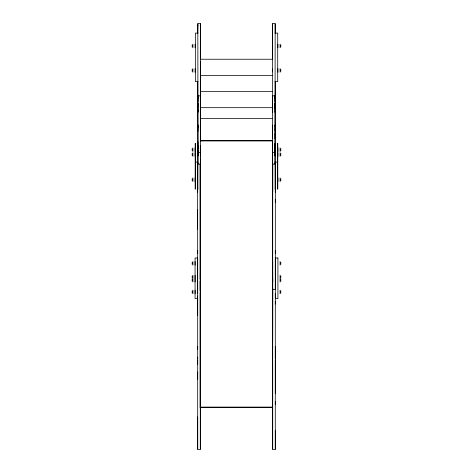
<?xml version="1.0" encoding="UTF-8"?>
<svg xmlns="http://www.w3.org/2000/svg" width="473" height="473" viewBox="0 0 473 473"><rect width="100%" height="100%" fill="white"/><g stroke="black" fill="none" stroke-linecap="round" stroke-linejoin="round"><path stroke-width="0.71" d="M197.702 364.689L197.702 359.894M197.702 358.522L197.684 346.325M197.673 293.301L197.679 289.772M197.667 192.156L197.667 189.218M197.72 81.569L197.915 164.072L200.522 164.072L200.552 147.192M197.679 289.375L197.667 209.74M197.903 148.144L197.951 147.7L197.921 150.917M197.933 109.458L197.891 112.379L197.915 109.695L197.927 111.143M197.885 109.559L197.915 102.807L197.933 105.544M197.951 141.646L197.939 153.654M197.951 146.654L197.945 147.943M197.956 146.234L197.956 125.043L197.956 127.828M200.256 163.96L200.28 289.565M200.28 293.355L200.286 280.861M200.28 278.969L200.292 273.317M200.327 59.533L200.327 46.313M200.327 44.846L200.434 23.65L197.826 23.65L197.732 33.305M200.511 149.622L200.517 145.808L200.528 147.653M200.558 147.387L200.558 148.061M272.43 106.094L272.466 95.848L275.073 95.848L275.115 101.612L275.126 99.72M272.436 148.09L272.436 147.192M272.424 127.828L272.472 102.807L272.495 111.173M272.424 131.281L272.43 125.043L272.424 136.514M272.448 106.987L272.495 112.379L272.495 111.782M272.679 364.689L272.679 449.35L275.286 449.35L275.304 430.247M272.679 349.169L272.732 292.982M272.685 290.854L272.732 163.96M272.696 261.149L272.696 267.547M272.696 340.962L272.732 293.355M275.067 148.457L275.067 150.917M275.032 125.83L275.038 125.043L275.026 138.766M275.103 111.173L275.103 112.379L275.073 102.807L275.055 105.544M275.085 151.283L275.079 164.06L272.466 164.072L272.46 151.75M275.032 131.281L275.168 23.65L272.56 23.65L272.507 101.612L272.472 95.877M275.055 106.206L275.103 109.559M275.316 293.301L275.286 358.522M277.692 162.091L277.722 143.319L277.728 189.194L277.692 162.091L275.085 162.091L275.12 189.194L275.126 188.893M197.655 162.003L197.649 229.068M197.897 163.215L197.868 189.194L197.862 188.893M197.927 162.434L197.903 150.455M197.921 153.938L197.915 155.978L197.903 153.335M197.951 148.061L197.909 145.808L197.915 146.985M200.528 153.938L200.522 155.978L200.511 151.283M200.546 153.654L200.558 125.043L200.564 127.828M272.708 289.381L272.708 288.128M272.696 267.251L272.696 266.932L272.732 278.969M275.044 148.215L275.038 147.954M275.091 151.62L275.115 143.319L275.126 145.932M272.702 280.861L272.708 289.624L275.316 289.624L275.333 162.003M195.296 162.091L195.26 189.194L195.266 143.331L195.296 162.091L197.903 162.091L197.909 164.06M197.862 99.72L197.874 101.612L197.915 95.848L200.522 95.848L200.546 99.88M272.507 158.012L272.472 164.06M272.436 148.315L272.43 147.954M275.05 99.052L275.073 95.848M197.951 152.513L200.558 152.572M200.316 407.017L200.316 449.35L197.708 449.35L197.684 357.156M272.679 449.35L272.696 346.325M200.54 106.987L200.493 111.173L200.522 102.807L200.54 105.544M272.436 152.407L275.044 152.418L275.079 155.919L275.067 153.938M200.522 95.848L200.481 101.612L200.469 99.72M275.038 152.572L275.038 151.431M272.56 23.68L272.661 44.846M198.021 33.092L195.396 33.092L195.396 81.634L198.021 81.634M274.99 33.092L277.71 33.092L277.71 81.634L274.99 81.634M200.434 59.231L272.72 59.231M272.72 75.384L200.434 75.384L200.434 140.369L272.72 140.369M200.434 91.537L272.72 91.537M200.434 107.684L272.72 107.684M200.434 118.622L272.72 118.622M200.103 140.948L272.513 140.948L272.513 407.389L200.103 407.389L200.103 292.982M197.684 253.41L197.684 250.56M275.298 253.41L275.298 250.56M200.268 281.624L200.28 278.774M197.679 298.593L195.071 298.593L195.071 258.004L197.679 258.004L197.702 349.169M275.298 404.545L275.316 401.695M200.103 407.099L272.513 407.099M275.073 164.072L275.067 162.954M200.517 164.06L200.481 158.012M197.915 95.848L197.939 99.052M200.434 23.65L200.434 75.177M197.826 23.65L197.956 131.281M275.168 23.65L275.256 33.305M200.534 111.143C200.522 107.205 200.493 113.555 200.493 111.782M197.755 126.137C197.773 129.685 197.803 123.619 197.82 126.285M275.286 449.35L275.286 359.894M200.316 449.35L200.28 290.505M197.708 379.186L197.702 371.938M197.708 449.35L197.684 416.914M275.061 162.434L275.038 147.038M272.478 147.848L272.472 145.808L272.472 155.919L272.46 153.938M272.442 153.364L272.43 133.126M275.038 133.132L275.032 147.416M272.43 147.552L272.478 149.22M200.428 61.265L200.564 131.281M197.933 106.206L197.933 107.826M197.903 151.283L197.903 151.679M197.679 295.897L197.679 315.355M280.814 44.9L280.814 47.058M280.814 69.342L280.814 71.506M280.814 148.617L280.814 150.775M280.814 153.471L280.814 155.635M280.814 178.646L280.814 180.804M280.814 262.267L280.814 264.425M280.814 275.966L280.814 278.13M280.814 279.129L280.814 281.293M280.814 290.889L280.814 293.053M280.087 44.166L280.087 47.791M280.087 68.615L280.087 72.239M280.087 147.883L280.087 151.508M280.087 152.744L280.087 156.368M280.087 177.913L280.087 181.537M280.087 261.534L280.087 265.158M280.087 275.239L280.087 282.02M280.087 290.156L280.087 293.78M277.917 44.166L277.917 47.791M277.917 68.615L277.917 72.239M277.917 147.883L277.917 151.508M277.917 152.744L277.917 156.368M277.917 177.913L277.917 181.537M275.321 189.218L275.321 192.156M275.298 199.316L275.298 202.219M275.298 301.124L275.298 304.021M275.304 346.325L275.304 393.684M275.268 81.569L275.132 146.098M275.085 150.036L275.067 151.75M272.732 290.505L272.732 293.408L272.708 289.772M272.661 46.313L272.661 59.533M272.714 164.208L272.714 192.156M272.708 288.654L272.708 289.074M272.513 44.527L272.531 47.43M272.531 68.987L272.531 71.89M272.424 138.766L272.418 136.206M272.418 130.276L272.418 133.835M200.469 44.527L200.487 47.43M200.469 153.033L200.469 155.93M200.103 164.22L200.103 279.141M200.103 281.352L200.103 290.836M195.083 44.166L195.083 47.791M195.083 68.615L195.083 72.239M195.083 147.883L195.083 151.508M195.083 152.744L195.083 156.368M195.083 177.913L195.083 181.537M195.083 261.534L195.083 265.158M195.083 275.239L195.083 282.02M195.083 290.156L195.083 293.78M192.913 44.166L192.913 47.791M192.913 68.615L192.913 72.239M192.913 147.883L192.913 151.508M192.913 152.744L192.913 156.368M192.913 177.913L192.913 181.537M192.913 261.534L192.913 265.158M192.913 275.239L192.913 282.02M192.913 290.156L192.913 293.78M192.186 44.9L192.186 47.058M192.186 69.342L192.186 71.506M192.186 148.617L192.186 150.775M192.186 153.471L192.186 155.635M192.186 178.646L192.186 180.804M192.186 262.267L192.186 264.425M192.186 275.966L192.186 278.13M192.186 279.129L192.186 281.293M192.186 290.889L192.186 293.053M275.044 147.943L275.079 145.808L275.044 147.943M197.767 25.489C197.797 27.286 197.797 23.957 197.767 25.489M277.917 258.004L275.31 258.004L275.31 298.593L277.917 298.593L277.917 258.004M272.732 281.624L272.72 278.774L272.732 281.677"/></g></svg>
